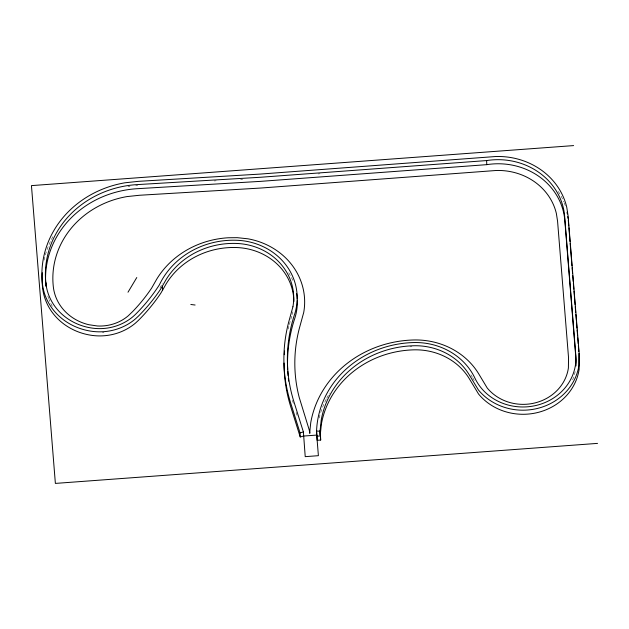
<?xml version="1.0" encoding="UTF-8"?>
<svg xmlns="http://www.w3.org/2000/svg" width="629" height="629" viewBox="0 0 629 629"><rect width="100%" height="100%" fill="white"/><g stroke="black" fill="none" stroke-linecap="round" stroke-linejoin="round"><path stroke-width="0.47" stroke-dasharray="3.15 2.36" d="M290.865 319.249L291.848 315.514M292.1 314.586L292.839 311.787M289.332 324.548L290.614 320.13M128.033 186.569L129.959 186.365M135.754 185.744L137.68 185.531M318.03 173.918L319.988 173.777M214.151 180.932L216.117 180.814M240.632 179.359L242.59 179.241M296.125 412.349L297.273 415.997M319.139 418.01A99.225 90.859 -2.3 0 1 320.428 413.363M320.719 412.443A99.225 90.859 -2.3 0 1 326.309 399.014M326.766 398.149A99.225 90.859 -2.3 0 1 329.698 393.054M409.982 346.815A99.225 90.859 -2.3 0 1 411.916 346.721M470.901 374.86A65.322 59.81 -2.3 0 1 472.293 377.038M472.733 377.77A65.322 59.81 -2.3 0 1 475.131 382.306M575.173 371.613A52.663 48.221 -2.3 0 1 572.602 379.853M558.277 191.452A70.778 64.811 -2.3 0 1 563.851 201.885M564.189 202.719A70.778 64.811 -2.3 0 1 565.432 206.115M44.03 260.209A100.907 92.392 -2.3 0 1 53.363 235.804M52.301 306.26A55.368 50.697 -2.3 0 1 49.031 299.506M48.7 298.633A55.368 50.697 -2.3 0 1 47.804 295.984M103.989 332.56A48.716 44.612 -2.3 0 1 102.409 332.662M159.955 288.098A80.237 73.475 -2.3 0 1 162.644 283.113M288.695 272.766A63.466 58.112 -2.3 0 1 293.287 281.572M288.145 329.03A172.409 157.863 -2.3 0 1 288.829 326.317M293.326 403.354A168.965 154.718 -2.3 0 1 292.343 399.84"/><path stroke-width="0.94" d="M578.995 353.404L579.144 369.199A56.17 51.429 -2.3 0 1 537.74 412.506A56.17 51.429 -2.3 0 1 478.575 394.061L469.242 378.611A61.823 56.602 -2.3 0 0 413.937 349.842A95.75 87.675 -2.3 0 0 321.388 424.143L320.2 435.37L320.035 431.274L321.222 420.046A95.75 87.675 -2.3 0 1 413.772 345.753A61.823 56.602 -2.3 0 1 469.069 374.514L478.41 389.964A56.17 51.429 -2.3 0 0 537.575 408.41A56.17 51.429 -2.3 0 0 578.979 365.103L579.144 353.199L568.113 215.975L566.745 207.216A70.778 64.811 -2.3 0 0 495.794 156.511L260.076 174.091L138.482 181.333L124.967 182.787A100.907 92.392 -2.3 0 0 42.465 284.064A58.851 53.89 -2.3 0 0 92.219 331.349A52.215 47.812 -2.3 0 0 135.4 318.919L138.356 316.183A192.553 176.317 -2.3 0 0 160.647 289.096L166.009 279.748A76.73 70.259 -2.3 0 1 236.449 243.447A59.991 54.927 -2.3 0 1 292.933 306.763M292.917 306.763L288.656 322.221A172.409 157.863 -2.3 0 0 290.598 402.741L300.049 432.862L300.214 436.958L303.563 436.054L316.733 435.087L316.568 430.991A99.225 90.859 -2.3 0 1 413.67 342.553A65.322 59.81 -2.3 0 1 474.966 378.21A52.663 48.221 -2.3 0 0 536.679 405.312A52.663 48.221 -2.3 0 0 575.653 353.325L564.653 216.337A67.287 61.611 -2.3 0 0 486.618 160.568L260.304 177.276L138.773 184.517A97.424 89.208 -2.3 0 0 45.941 283.726A55.368 50.697 -2.3 0 0 92.762 328.181A48.716 44.612 -2.3 0 0 135.833 314.005A188.912 172.983 -2.3 0 0 159.381 284.851A80.237 73.475 -2.3 0 1 236.661 240.254A63.466 58.112 -2.3 0 1 294.073 315.915A168.965 154.718 -2.3 0 0 293.963 401.876L303.398 431.966L305.222 456.654L318.392 455.679L316.733 435.087M42.253 272.703A100.907 92.392 -2.3 0 0 42.63 288.161A58.851 53.89 -2.3 0 0 92.384 335.438A52.215 47.812 -2.3 0 0 135.565 323.015L138.522 320.279A192.553 176.317 -2.3 0 0 160.812 293.193L166.174 283.844A76.73 70.259 -2.3 0 1 236.614 247.535A59.991 54.927 -2.3 0 1 293.869 301.543M128.002 292.21L136.776 277.538M300.049 432.862L303.398 431.966M573.624 145.59L31.45 185.618L55.376 483.41L597.55 443.382M575.975 365.968A52.663 48.221 -2.3 0 0 575.818 357.414L564.818 220.433A67.287 61.611 -2.3 0 0 486.783 164.656L260.469 181.372L138.938 188.606A97.424 89.208 -2.3 0 0 45.909 285.959M320.515 435.952L320.68 440.048L317.158 440.308L316.992 436.211L320.515 435.952L320.098 430.731L320.255 434.828M320.035 431.274L316.568 430.991L316.992 436.211M190.815 304.491L195.1 305.018M300.214 436.958L290.763 406.837A172.409 157.863 -2.3 0 1 284.056 363.043M567.043 212.185L567.319 213.939M567.728 216.565L568.003 218.318M309.688 432.579L309.657 432.249A22.628 20.726 -2.3 0 0 308.933 428.97L299.2 397.371A161.684 148.043 -2.3 0 1 299.294 328.55L303.736 312.377A70.77 64.803 -2.3 0 0 247.912 238.808L237.259 237.676L228.366 237.762A87.533 80.15 -2.3 0 0 156.77 279.079L151.644 288.074A181.624 166.308 -2.3 0 1 132.766 311.449L128.253 315.805A41.428 37.937 -2.3 0 1 97.361 325.979L88.854 324.721A48.048 43.999 -2.3 0 1 53.363 287.107A90.144 82.541 -2.3 0 1 127.042 196.578L139.552 195.257L260.949 188.024L496.226 170.483A59.983 54.927 -2.3 0 1 556.358 213.459L557.569 221.196L568.537 357.665L568.396 367.973A45.327 41.506 -2.3 0 1 534.98 402.922A45.327 41.506 -2.3 0 1 487.239 388.03L478.661 373.752A72.634 66.509 -2.3 0 0 413.638 339.974A106.505 97.526 -2.3 0 0 310.75 422.641L310.081 428.892A64.339 58.914 -2.3 0 0 309.79 433.357L309.72 432.807M568.278 220.064L568.75 225.905M568.907 227.855L570 241.481M570.157 243.423L571.958 265.808M572.115 267.757L572.579 273.599M572.736 275.541L573.208 281.383M573.365 283.325L573.829 289.167M573.986 291.117L574.458 296.951M574.615 298.901L575.079 304.743M575.236 306.685L575.708 312.527M575.865 314.476L576.337 320.31M576.486 322.26L576.958 328.102M577.115 330.044L577.587 335.886M577.744 337.836L578.208 343.67M578.365 345.62L578.837 351.462M320.468 437.438L320.68 440.048M45.886 282.657L46.027 286.101M486.618 160.568L486.783 164.656M162.439 286.36L162.604 290.456M297.336 300.693A63.466 58.112 -2.3 0 1 294.238 320.012A168.965 154.718 -2.3 0 0 287.665 369.372M296.684 293.601A63.466 58.112 -2.3 0 1 297.258 298.917M288.672 381.127A168.965 154.718 -2.3 0 1 288.349 378.422M288.09 375.71A168.965 154.718 -2.3 0 1 287.76 371.189M284.308 354.709A172.409 157.863 -2.3 0 1 284.567 351.013"/></g></svg>
